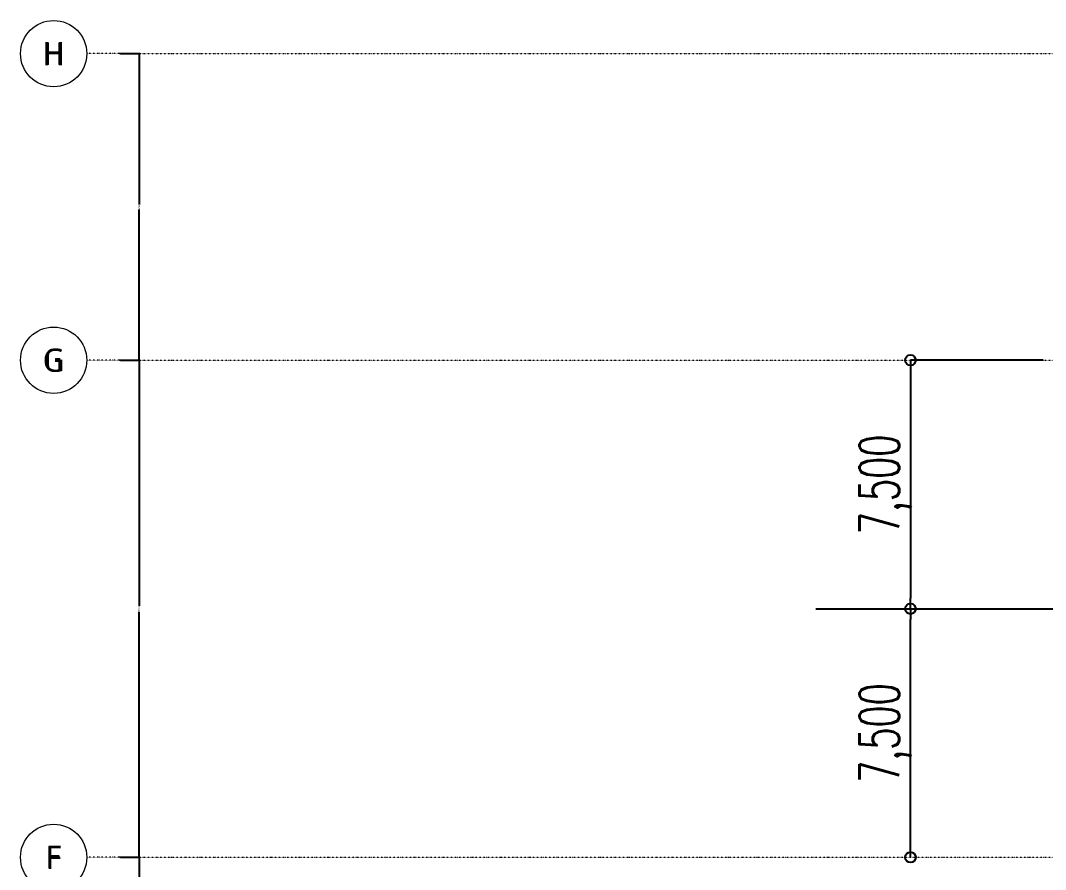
# Model space of a CAD drawing. Extents: x -32000 to 290600, y -29000 to 131250.
# Drawn here: x -32000 to -1075, y 74632 to 100250 of the extents above; entities that cross this region are included whole.
import ezdxf
from ezdxf.enums import TextEntityAlignment as Align

# ---------------------------------------------------------------- set-up
doc = ezdxf.new("R2010")
doc.units = 0
doc.header["$LTSCALE"] = 10
for name, pattern in [('H12PL2$0$JJP_三點線', [0.9, 0.3, -0.15, 0, -0.15, 0, -0.15, 0, -0.15]), ('XFM7P20ICA$0$CENTERK5', [6.916, 6.667, -0.083, 0.083, -0.083]), ('XFM7P20ICA$0$H12PL2$0$JJP_三點線', [0.9, 0.3, -0.15, 0, -0.15, 0, -0.15, 0, -0.15])]:
    doc.linetypes.add(name, pattern=pattern)
for name, color, linetype in [('H12PL2$0$A-DIM', 252, 'Continuous'), ('H12PL2$0$S-GRID', 252, 'Continuous'), ('XFM7P20ICA$0$H-SIN', 252, 'XFM7P20ICA$0$CENTERK5'), ('XFM7P20ICA$0$H12PL2$0$A-DIM', 252, 'Continuous'), ('XFM7P20ICA$0$H12PL2$0$S-GRID', 252, 'Continuous'), ('XFM7P20ICA$0$SIN-M', 252, 'Continuous')]:
    doc.layers.add(name, color=color, linetype=linetype)
doc.styles.add('H12PL2$0$dim-txt', font='isocp.shx', dxfattribs={"width": 0.7, "bigfont": 'chineset.shx'})
doc.styles.add('H12PL2$0$Standard', font='', dxfattribs={"width": 0.8})
doc.styles.add('XFM7P20ICA$0$H12PL2$0$dim-txt', font='isocp.shx', dxfattribs={"width": 0.7, "bigfont": 'chineset.shx'})
doc.styles.add('XFM7P20ICA$0$H12PL2$0$Standard', font='isocp.shx', dxfattribs={"bigfont": 'chineset.shx'})
doc.styles.add('XFM7P20ICA$0$RMS', font='romans.shx', dxfattribs={"width": 0.65, "bigfont": 'BIGFONT.shx'})
doc.styles.get('H12PL2$0$Standard').set_extended_font_data('Microsoft JhengHei')
doc.dimstyles.new('H12PL2$0$ARCH-dim-200MM', dxfattribs={"dimscale": 200, "dimtxt": 0.3, "dimasz": 0.1, "dimexe": 0.1, "dimexo": 0.1, "dimgap": 0.05, "dimtad": 1, "dimdec": 0, "dimlfac": 10, "dimrnd": 0.5, "dimdsep": 46, "dimtxsty": 'H12PL2$0$dim-txt', "dimblk": 'H12PL2$0$_Dot', "dimcen": 2, "dimclrd": 256, "dimclre": 256, "dimclrt": 256, "dimadec": 0, "dimazin": 0, "dimtfac": 1, "dimtix": 1, "dimtmove": 2, "dimatfit": 3, "dimldrblk": 'H12PL2$0$_OBLIQUE', "dimfxl": 1, "dimtvp": 1, "dimtolj": 1, "dimarcsym": 0})
doc.dimstyles.new('XFM7P20ICA$0$ADS-400R', dxfattribs={"dimscale": 400, "dimtxt": 3, "dimasz": 0.8, "dimexe": 0, "dimexo": 0, "dimgap": 0.1, "dimtad": 1, "dimdec": 1, "dimrnd": 0.1, "dimdsep": 46, "dimlunit": 6, "dimtxsty": 'XFM7P20ICA$0$RMS', "dimblk1": 'XFM7P20ICA$0$_Origin', "dimblk2": 'XFM7P20ICA$0$_Origin', "dimsah": 1, "dimcen": 0, "dimclrt": 7, "dimadec": 0, "dimazin": 0, "dimtfac": 1, "dimtdec": 1, "dimtix": 1, "dimtmove": 2, "dimatfit": 3, "dimldrblk": 'XFM7P20ICA$0$_Origin', "dimfxl": 1, "dimtolj": 1, "dimarcsym": 0})
doc.dimstyles.new('XFM7P20ICA$0$H12PL2$0$ARCH-dim-200MM', dxfattribs={"dimscale": 200, "dimtxt": 0.3, "dimasz": 0.1, "dimexe": 0.1, "dimexo": 0.1, "dimgap": 0.05, "dimtad": 1, "dimdec": 0, "dimlfac": 10, "dimrnd": 0.5, "dimdsep": 46, "dimtxsty": 'XFM7P20ICA$0$H12PL2$0$dim-txt', "dimblk": 'XFM7P20ICA$0$H12PL2$0$_Dot', "dimcen": 2, "dimclrd": 256, "dimclre": 256, "dimclrt": 256, "dimadec": 0, "dimazin": 0, "dimtfac": 1, "dimtix": 1, "dimtmove": 2, "dimatfit": 3, "dimldrblk": 'XFM7P20ICA$0$H12PL2$0$_OBLIQUE', "dimfxl": 1, "dimtvp": 1, "dimtolj": 1, "dimarcsym": 0})

# ---------------------------------------------------------------- blocks, each defined once
blk = doc.blocks.new('*D83')
at = {"layer": 'DEFPOINTS', "color": 0, "linetype": 'Continuous', "transparency": 16777216}
for p in [(-29000, 99250), (-29000, 90000), (-28420, 90000)]:
    blk.add_point(p, dxfattribs=at)
at = {"layer": 'H12PL2$0$A-DIM', "linetype": 'Continuous', "lineweight": -2, "transparency": 16777216}
for p, q in [((-28980, 99250), (-28400, 99250)), ((-28420, 99230), (-28420, 94703)), ((-28420, 90020), (-28420, 94547)), ((-28980, 90000), (-28400, 90000))]:
    blk.add_line(p, q, dxfattribs=at)
at = {"layer": 'H12PL2$0$A-DIM', "linetype": 'Continuous', "lineweight": 0, "transparency": 16777216, "insert": (-28420, 94625), "char_height": 60, "attachment_point": 5, "rotation": 90, "style": 'H12PL2$0$dim-txt'}
blk.add_mtext('\\A1;92500', dxfattribs=at)
blk = doc.blocks.new('H12PL2$0$_Dot')
blk = doc.blocks.new('H12PL2$0$_OBLIQUE')
at = {"color": 0, "linetype": 'ByBlock', "lineweight": -2}
blk.add_line((-0.5, -0.5), (0.5, 0.5), dxfattribs=at)
blk = doc.blocks.new('*D84')
at = {"layer": 'DEFPOINTS', "color": 0, "linetype": 'Continuous', "transparency": 16777216}
for p in [(-29000, 90000), (-29000, 75000), (-28420, 75000)]:
    blk.add_point(p, dxfattribs=at)
at = {"layer": 'H12PL2$0$A-DIM', "linetype": 'Continuous', "lineweight": -2, "transparency": 16777216}
for p, q in [((-28980, 90000), (-28400, 90000)), ((-28420, 89980), (-28420, 82588)), ((-28420, 75020), (-28420, 82412)), ((-28980, 75000), (-28400, 75000))]:
    blk.add_line(p, q, dxfattribs=at)
at = {"layer": 'H12PL2$0$A-DIM', "linetype": 'Continuous', "lineweight": 0, "transparency": 16777216, "insert": (-28420, 82500), "char_height": 60, "attachment_point": 5, "rotation": 90, "style": 'H12PL2$0$dim-txt'}
blk.add_mtext('\\A1;150000', dxfattribs=at)
blk = doc.blocks.new('*D85')
at = {"layer": 'DEFPOINTS', "color": 0, "linetype": 'Continuous', "transparency": 16777216}
for p in [(-29000, 75000), (-29000, 60000), (-28420, 60000)]:
    blk.add_point(p, dxfattribs=at)
at = {"layer": 'H12PL2$0$A-DIM', "linetype": 'Continuous', "lineweight": -2, "transparency": 16777216}
for p, q in [((-28980, 75000), (-28400, 75000)), ((-28420, 74980), (-28420, 67588)), ((-28420, 60020), (-28420, 67412)), ((-28980, 60000), (-28400, 60000))]:
    blk.add_line(p, q, dxfattribs=at)
at = {"layer": 'H12PL2$0$A-DIM', "linetype": 'Continuous', "lineweight": 0, "transparency": 16777216, "insert": (-28420, 67500), "char_height": 60, "attachment_point": 5, "rotation": 90, "style": 'H12PL2$0$dim-txt'}
blk.add_mtext('\\A1;150000', dxfattribs=at)
blk = doc.blocks.new('XFM7P20ICA$0$_Origin')
at = {"color": 0, "lineweight": -2}
blk.add_line((0, 0), (-1, 0), dxfattribs=at)
blk.add_circle((0, 0), 0.5, dxfattribs=at)
blk = doc.blocks.new('*D209')
at = {"layer": 'DEFPOINTS', "color": 0, "transparency": 16777216}
for p in [(-5150, 90000), (-5150, 82500), (-5150, 82500)]:
    blk.add_point(p, dxfattribs=at)
at = {"layer": 'XFM7P20ICA$0$SIN-M', "color": 0, "lineweight": -2, "transparency": 16777216}
blk.add_line((-5150, 89680), (-5150, 82820), dxfattribs=at)
at = {"layer": 'XFM7P20ICA$0$SIN-M', "color": 0, "lineweight": -2, "transparency": 16777216, "xscale": 320, "yscale": 320, "zscale": 320}
for p, rotation in [((-5150, 90000), 90), ((-5150, 82500), 270)]:
    blk.add_blockref('XFM7P20ICA$0$_Origin', p, dxfattribs=dict(at, rotation=rotation))
at = {"layer": 'XFM7P20ICA$0$SIN-M', "color": 7, "transparency": 16777216, "insert": (-5904, 86250), "char_height": 1200, "attachment_point": 5, "rotation": 90, "style": 'XFM7P20ICA$0$RMS'}
blk.add_mtext('\\A1;7,500', dxfattribs=at)
blk = doc.blocks.new('*D323')
at = {"layer": 'DEFPOINTS', "color": 0, "transparency": 16777216}
for p in [(-5150, 82500), (-5150, 82500), (-5150, 75000)]:
    blk.add_point(p, dxfattribs=at)
at = {"layer": 'XFM7P20ICA$0$SIN-M', "color": 0, "lineweight": -2, "transparency": 16777216}
blk.add_line((-5150, 75320), (-5150, 82180), dxfattribs=at)
at = {"layer": 'XFM7P20ICA$0$SIN-M', "color": 0, "lineweight": -2, "transparency": 16777216, "xscale": 320, "yscale": 320, "zscale": 320}
for p, rotation in [((-5150, 82500), 90), ((-5150, 75000), 270)]:
    blk.add_blockref('XFM7P20ICA$0$_Origin', p, dxfattribs=dict(at, rotation=rotation))
at = {"layer": 'XFM7P20ICA$0$SIN-M', "color": 7, "transparency": 16777216, "insert": (-5904, 78750), "char_height": 1200, "attachment_point": 5, "rotation": 90, "style": 'XFM7P20ICA$0$RMS'}
blk.add_mtext('\\A1;7,500', dxfattribs=at)
blk = doc.blocks.new('*D444')
at = {"layer": 'DEFPOINTS', "color": 0, "linetype": 'Continuous', "transparency": 16777216}
for p in [(-29000, 99250), (-29000, 90000), (-28420, 90000)]:
    blk.add_point(p, dxfattribs=at)
at = {"layer": 'XFM7P20ICA$0$H12PL2$0$A-DIM', "linetype": 'Continuous', "lineweight": -2, "transparency": 16777216}
for p, q in [((-28980, 99250), (-28400, 99250)), ((-28420, 99230), (-28420, 94703)), ((-28420, 90020), (-28420, 94547)), ((-28980, 90000), (-28400, 90000))]:
    blk.add_line(p, q, dxfattribs=at)
at = {"layer": 'XFM7P20ICA$0$H12PL2$0$A-DIM', "linetype": 'Continuous', "lineweight": 0, "transparency": 16777216, "insert": (-28420, 94625), "char_height": 60, "attachment_point": 5, "rotation": 90, "style": 'XFM7P20ICA$0$H12PL2$0$dim-txt'}
blk.add_mtext('\\A1;92500', dxfattribs=at)
blk = doc.blocks.new('XFM7P20ICA$0$H12PL2$0$_Dot')
blk = doc.blocks.new('XFM7P20ICA$0$H12PL2$0$_OBLIQUE')
at = {"color": 0, "linetype": 'ByBlock', "lineweight": -2}
blk.add_line((-0.5, -0.5), (0.5, 0.5), dxfattribs=at)
blk = doc.blocks.new('*D445')
at = {"layer": 'DEFPOINTS', "color": 0, "linetype": 'Continuous', "transparency": 16777216}
for p in [(-29000, 90000), (-29000, 75000), (-28420, 75000)]:
    blk.add_point(p, dxfattribs=at)
at = {"layer": 'XFM7P20ICA$0$H12PL2$0$A-DIM', "linetype": 'Continuous', "lineweight": -2, "transparency": 16777216}
for p, q in [((-28980, 90000), (-28400, 90000)), ((-28420, 89980), (-28420, 82588)), ((-28420, 75020), (-28420, 82412)), ((-28980, 75000), (-28400, 75000))]:
    blk.add_line(p, q, dxfattribs=at)
at = {"layer": 'XFM7P20ICA$0$H12PL2$0$A-DIM', "linetype": 'Continuous', "lineweight": 0, "transparency": 16777216, "insert": (-28420, 82500), "char_height": 60, "attachment_point": 5, "rotation": 90, "style": 'XFM7P20ICA$0$H12PL2$0$dim-txt'}
blk.add_mtext('\\A1;150000', dxfattribs=at)
blk = doc.blocks.new('*D446')
at = {"layer": 'DEFPOINTS', "color": 0, "linetype": 'Continuous', "transparency": 16777216}
for p in [(-29000, 75000), (-29000, 60000), (-28420, 60000)]:
    blk.add_point(p, dxfattribs=at)
at = {"layer": 'XFM7P20ICA$0$H12PL2$0$A-DIM', "linetype": 'Continuous', "lineweight": -2, "transparency": 16777216}
for p, q in [((-28980, 75000), (-28400, 75000)), ((-28420, 74980), (-28420, 67588)), ((-28420, 60020), (-28420, 67412)), ((-28980, 60000), (-28400, 60000))]:
    blk.add_line(p, q, dxfattribs=at)
at = {"layer": 'XFM7P20ICA$0$H12PL2$0$A-DIM', "linetype": 'Continuous', "lineweight": 0, "transparency": 16777216, "insert": (-28420, 67500), "char_height": 60, "attachment_point": 5, "rotation": 90, "style": 'XFM7P20ICA$0$H12PL2$0$dim-txt'}
blk.add_mtext('\\A1;150000', dxfattribs=at)
blk = doc.blocks.new('H12PL2')
at = {"layer": 'H12PL2$0$S-GRID', "linetype": 'H12PL2$0$JJP_三點線', "lineweight": 0}
for p, q in [((-29000, 99250), (-30000, 99250)), ((-29000, 99250), (289600, 99250)), ((-29000, 90000), (-30000, 90000)), ((-29000, 90000), (289600, 90000)), ((-29000, 75000), (-30000, 75000)), ((-29000, 75000), (289600, 75000))]:
    blk.add_line(p, q, dxfattribs=at)
at = {"layer": 'H12PL2$0$S-GRID', "lineweight": 0}
for centre in [(-31000, 99250), (-31000, 90000), (-31000, 75000)]:
    blk.add_circle(centre, 1000, dxfattribs=at)
at = {"layer": 'H12PL2$0$S-GRID', "linetype": 'H12PL2$0$JJP_三點線', "lineweight": 0}
for p in [(-29000, 99250), (-29000, 99250), (-29000, 90000), (-29000, 90000), (-29000, 75000), (-29000, 75000)]:
    blk.add_point(p, dxfattribs=at)
at = {"layer": 'H12PL2$0$S-GRID', "style": 'H12PL2$0$Standard'}
for s, p in [('H', (-31000, 99600)), ('G', (-31000, 90350)), ('F', (-31000, 75350))]:
    blk.add_text(s, height=700, dxfattribs=at).set_placement(p, align=Align.TOP_CENTER)
at = {"layer": 'H12PL2$0$A-DIM', "linetype": 'Continuous', "lineweight": 0}
for base, p1, p2, picture, middle in [((-28420, 90000), (-29000, 99250), (-29000, 90000), '*D83', (-28420, 94625)), ((-28420, 75000), (-29000, 90000), (-29000, 75000), '*D84', (-28420, 82500)), ((-28420, 60000), (-29000, 75000), (-29000, 60000), '*D85', (-28420, 67500))]:
    dim = blk.add_linear_dim(base=base, p1=p1, p2=p2, angle=270, dimstyle='H12PL2$0$ARCH-dim-200MM', dxfattribs=at)
    dim.commit()
    dim.dimension.update_dxf_attribs({"geometry": picture, "text_midpoint": middle, "dimtype": 128, "text_rotation": 90})
blk = doc.blocks.new('XFM7P20ICA$0$H12PL2')
at = {"layer": 'XFM7P20ICA$0$H12PL2$0$S-GRID', "linetype": 'XFM7P20ICA$0$H12PL2$0$JJP_三點線', "lineweight": 0}
for p, q in [((-29000, 99250), (-30000, 99250)), ((-29000, 99250), (289600, 99250)), ((-29000, 90000), (-30000, 90000)), ((-29000, 90000), (289600, 90000)), ((-29000, 75000), (-30000, 75000)), ((-29000, 75000), (289600, 75000))]:
    blk.add_line(p, q, dxfattribs=at)
at = {"layer": 'XFM7P20ICA$0$H12PL2$0$S-GRID', "lineweight": 0}
for centre in [(-31000, 99250), (-31000, 90000), (-31000, 75000)]:
    blk.add_circle(centre, 1000, dxfattribs=at)
at = {"layer": 'XFM7P20ICA$0$H12PL2$0$S-GRID', "linetype": 'XFM7P20ICA$0$H12PL2$0$JJP_三點線', "lineweight": 0}
for p in [(-29000, 99250), (-29000, 99250), (-29000, 90000), (-29000, 90000), (-29000, 75000), (-29000, 75000)]:
    blk.add_point(p, dxfattribs=at)
at = {"layer": 'XFM7P20ICA$0$H12PL2$0$S-GRID', "style": 'XFM7P20ICA$0$H12PL2$0$Standard'}
for s, p in [('H', (-31000, 99600)), ('G', (-31000, 90350)), ('F', (-31000, 75350))]:
    blk.add_text(s, height=700, dxfattribs=at).set_placement(p, align=Align.TOP_CENTER)
at = {"layer": 'XFM7P20ICA$0$H12PL2$0$A-DIM', "linetype": 'Continuous', "lineweight": 0}
for base, p1, p2, picture, middle in [((-28420, 90000), (-29000, 99250), (-29000, 90000), '*D444', (-28420, 94625)), ((-28420, 75000), (-29000, 90000), (-29000, 75000), '*D445', (-28420, 82500)), ((-28420, 60000), (-29000, 75000), (-29000, 60000), '*D446', (-28420, 67500))]:
    dim = blk.add_linear_dim(base=base, p1=p1, p2=p2, angle=270, dimstyle='XFM7P20ICA$0$H12PL2$0$ARCH-dim-200MM', dxfattribs=at)
    dim.commit()
    dim.dimension.update_dxf_attribs({"geometry": picture, "text_midpoint": middle, "dimtype": 128, "text_rotation": 90})
blk = doc.blocks.new('XFM7P20ICA')
at = {"layer": 'XFM7P20ICA$0$H-SIN'}
blk.add_line((-8000, 82500), (20000, 82500), dxfattribs=at)
at = {"layer": 'XFM7P20ICA$0$SIN-M'}
blk.add_line((-1150, 90000), (-5150, 90000), dxfattribs=at)
blk.add_blockref('XFM7P20ICA$0$H12PL2', (0, 0))
for p1, picture, middle in [((-5150, 90000), '*D209', (-5904.28571, 86250)), ((-5150, 75000), '*D323', (-5904.28571, 78750))]:
    dim = blk.add_aligned_dim(p1=p1, p2=(-5150, 82500), distance=0, dimstyle='XFM7P20ICA$0$ADS-400R', dxfattribs=at)
    dim.commit()
    dim.dimension.update_dxf_attribs({"geometry": picture, "text_midpoint": middle})

msp = doc.modelspace()

# ---------------------------------------------------------------- block references
for name in ['H12PL2', 'XFM7P20ICA']:
    msp.add_blockref(name, (0, 0))

doc.saveas('drawing.dxf')
